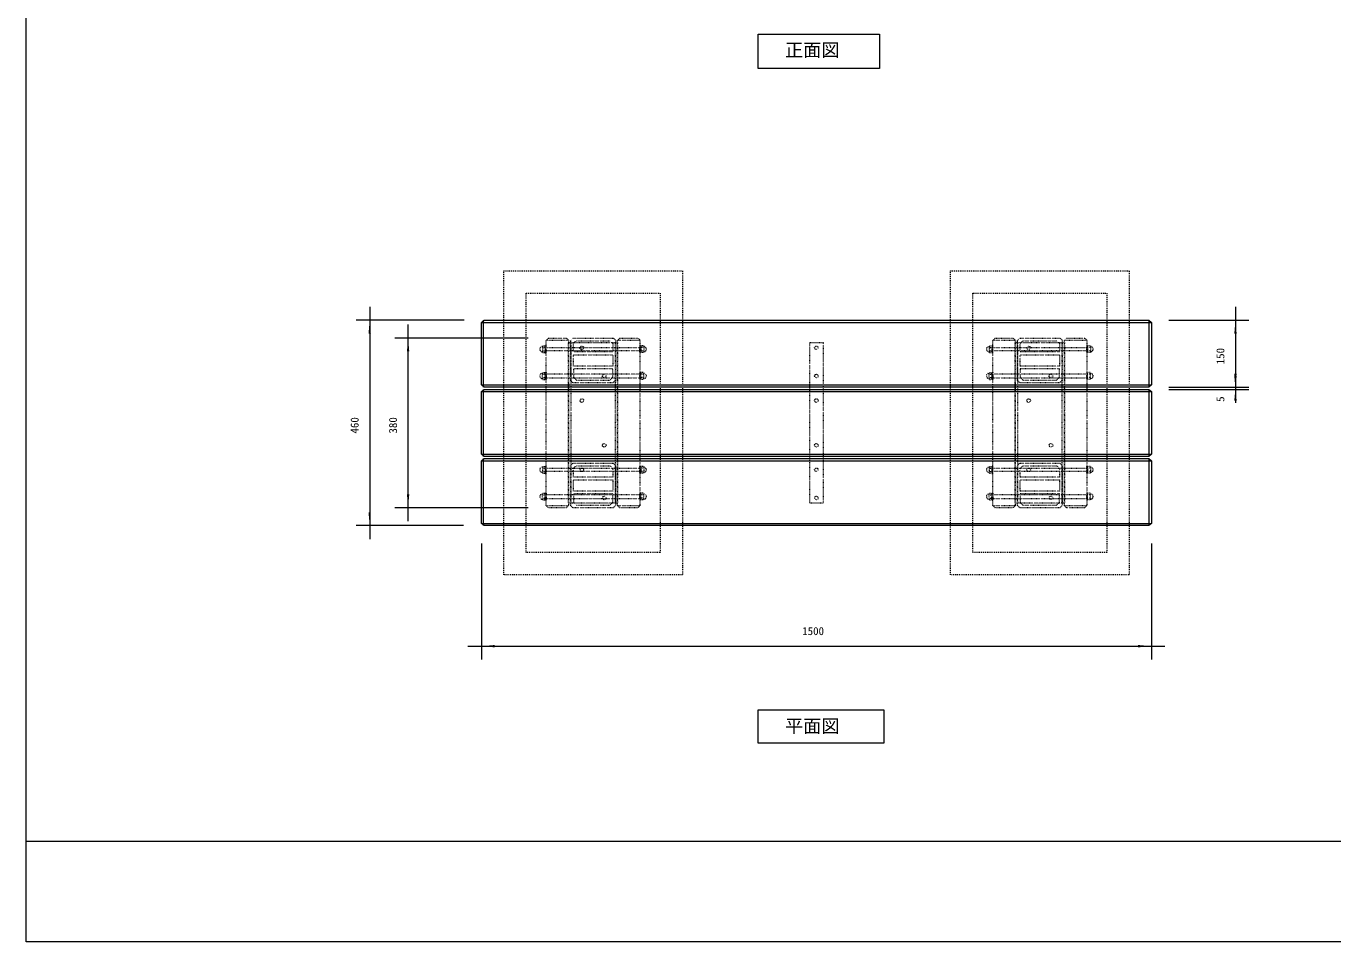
# Model space of a CAD drawing. Units: millimetres, scale not verified. Extents: x -2925 to 2925, y -2062 to 2062.
# Drawn here: x -2925 to 0, y -2062 to -13 of the extents above; entities that cross this region are included whole.
import ezdxf
from ezdxf.enums import TextEntityAlignment as Align

# ---------------------------------------------------------------- set-up
doc = ezdxf.new("R2010")
doc.units = ezdxf.units.MM
doc.header["$LTSCALE"] = 10
doc.linetypes.add('USER1', pattern=[0.416641, 0.208282, -0.208359])
doc.linetypes.add('USER5', pattern=[0.208282, 0.069427, -0.138855])
doc.layers.add('0-1_IMPORTED', color=30, linetype='Continuous', lineweight=18)
doc.styles.add('ＭＳ ゴシック', font='')
doc.styles.get('ＭＳ ゴシック').set_extended_font_data('MS Gothic')

msp = doc.modelspace()

# ---------------------------------------------------------------- linework, layer by layer
at = {"layer": '0-1_IMPORTED', "color": 1}
for p, q in [((-2156, -641), (-2156, -671)), ((-218, -641), (-218, -671)), ((-1944.75, -671), (-2186, -671)), ((-2156, -671), (-2156, -1131)), ((-367.25, -671), (-188, -671)), ((-218, -671), (-218, -821)), ((-2070, -711), (-2070, -681)), ((-1801, -711), (-2100, -711)), ((-2070, -1091), (-2070, -711)), ((-218, -791), (-218, -821)), ((-367.25, -821), (-188, -821)), ((-367.25, -821), (-188, -821)), ((-367.25, -826), (-188, -826)), ((-218, -821), (-218, -851)), ((-218, -821), (-218, -826)), ((-218, -826), (-218, -856)), ((-218, -826), (-218, -853.87)), ((-1801, -1091), (-2100, -1091)), ((-2070, -1121), (-2070, -1091)), ((-1946, -1131), (-2186, -1131)), ((-2156, -1131), (-2156, -1161)), ((-1906, -1171), (-1906, -1430.74)), ((-406, -1171), (-406, -1430.74)), ((-1936, -1400.74), (-1906, -1400.74)), ((-1906, -1400.74), (-406, -1400.74)), ((-406, -1400.74), (-376, -1400.74))]:
    msp.add_line(p, q, dxfattribs=at)
at = {"layer": '0-1_IMPORTED'}
for p, q in [((-1901, -821), (-1901, -671)), ((-411, -821), (-411, -671)), ((-1906, -676), (-406, -676)), ((-1906, -816), (-406, -816)), ((-1906, -831), (-406, -831)), ((-1901, -976), (-1901, -826)), ((-411, -976), (-411, -826)), ((-1906, -971), (-406, -971)), ((-1906, -986), (-406, -986)), ((-1901, -1131), (-1901, -981)), ((-411, -1131), (-411, -981)), ((-1906, -1126), (-406, -1126)), ((-2925, -1837.5), (2925, -1837.5))]:
    msp.add_line(p, q, dxfattribs=at)
at = {"layer": '0-1_IMPORTED', "linetype": 'USER5'}
for p, q in [((-1769.75, -730.25), (-1769.5, -730.25)), ((-1769.5, -730.25), (-1768.49, -728.5)), ((-1769.5, -730.25), (-1769.5, -741.75)), ((-1768.49, -728.5), (-1764.01, -728.5)), ((-1763, -730.25), (-1764.01, -728.5)), ((-1763, -730.25), (-1763, -741.75)), ((-1761, -716), (-1711, -716)), ((-1706, -721), (-1706, -1081)), ((-1606, -1081), (-1606, -721)), ((-1601, -716), (-1551, -716)), ((-1549, -730.25), (-1547.99, -728.5)), ((-1549, -730.25), (-1549, -741.75)), ((-1543.51, -728.5), (-1547.99, -728.5)), ((-1542.5, -730.25), (-1543.51, -728.5)), ((-1542.25, -730.25), (-1542.5, -730.25)), ((-1542.5, -730.25), (-1542.5, -741.75)), ((-769.75, -730.25), (-769.5, -730.25)), ((-769.5, -730.25), (-768.49, -728.5)), ((-769.5, -730.25), (-769.5, -741.75)), ((-768.49, -728.5), (-764.01, -728.5)), ((-763, -730.25), (-764.01, -728.5)), ((-763, -730.25), (-763, -741.75)), ((-761, -716), (-711, -716)), ((-706, -721), (-706, -1081)), ((-606, -1081), (-606, -721)), ((-601, -716), (-551, -716)), ((-549, -730.25), (-547.99, -728.5)), ((-549, -730.25), (-549, -741.75)), ((-543.51, -728.5), (-547.99, -728.5)), ((-542.5, -730.25), (-543.51, -728.5)), ((-542.25, -730.25), (-542.5, -730.25)), ((-542.5, -730.25), (-542.5, -741.75)), ((-1769.75, -741.75), (-1769.5, -741.75)), ((-1769.5, -732.26), (-1763, -732.26)), ((-1769.5, -739.74), (-1763, -739.74)), ((-1769.5, -741.75), (-1768.49, -743.5)), ((-1768.49, -743.5), (-1764.01, -743.5)), ((-1763, -741.75), (-1764.01, -743.5)), ((-1542.5, -732.26), (-1549, -732.26)), ((-1542.5, -739.74), (-1549, -739.74)), ((-1549, -741.75), (-1547.99, -743.5)), ((-1543.51, -743.5), (-1547.99, -743.5)), ((-1542.5, -741.75), (-1543.51, -743.5)), ((-1542.25, -741.75), (-1542.5, -741.75)), ((-769.75, -741.75), (-769.5, -741.75)), ((-769.5, -732.26), (-763, -732.26)), ((-769.5, -739.74), (-763, -739.74)), ((-769.5, -741.75), (-768.49, -743.5)), ((-768.49, -743.5), (-764.01, -743.5)), ((-763, -741.75), (-764.01, -743.5)), ((-542.5, -732.26), (-549, -732.26)), ((-542.5, -739.74), (-549, -739.74)), ((-549, -741.75), (-547.99, -743.5)), ((-543.51, -743.5), (-547.99, -743.5)), ((-542.5, -741.75), (-543.51, -743.5)), ((-542.25, -741.75), (-542.5, -741.75)), ((-1769.5, -790.25), (-1768.49, -788.5)), ((-1768.49, -788.5), (-1764.01, -788.5)), ((-1763, -790.25), (-1764.01, -788.5)), ((-1549, -790.25), (-1547.99, -788.5)), ((-1543.51, -788.5), (-1547.99, -788.5)), ((-1542.5, -790.25), (-1543.51, -788.5)), ((-769.5, -790.25), (-768.49, -788.5)), ((-768.49, -788.5), (-764.01, -788.5)), ((-763, -790.25), (-764.01, -788.5)), ((-549, -790.25), (-547.99, -788.5)), ((-543.51, -788.5), (-547.99, -788.5)), ((-542.5, -790.25), (-543.51, -788.5)), ((-1769.75, -790.25), (-1769.5, -790.25)), ((-1769.75, -801.75), (-1769.5, -801.75)), ((-1769.5, -801.75), (-1769.5, -790.25)), ((-1769.5, -792.26), (-1763, -792.26)), ((-1769.5, -799.74), (-1763, -799.74)), ((-1769.5, -801.75), (-1768.49, -803.5)), ((-1768.49, -803.5), (-1764.01, -803.5)), ((-1763, -801.75), (-1764.01, -803.5)), ((-1763, -801.75), (-1763, -790.25)), ((-1549, -801.75), (-1549, -790.25)), ((-1542.5, -792.26), (-1549, -792.26)), ((-1542.5, -799.74), (-1549, -799.74)), ((-1549, -801.75), (-1547.99, -803.5)), ((-1543.51, -803.5), (-1547.99, -803.5)), ((-1542.5, -801.75), (-1543.51, -803.5)), ((-1542.25, -790.25), (-1542.5, -790.25)), ((-1542.5, -801.75), (-1542.5, -790.25)), ((-1542.25, -801.75), (-1542.5, -801.75)), ((-769.75, -790.25), (-769.5, -790.25)), ((-769.75, -801.75), (-769.5, -801.75)), ((-769.5, -801.75), (-769.5, -790.25)), ((-769.5, -792.26), (-763, -792.26)), ((-769.5, -799.74), (-763, -799.74)), ((-769.5, -801.75), (-768.49, -803.5)), ((-768.49, -803.5), (-764.01, -803.5)), ((-763, -801.75), (-764.01, -803.5)), ((-763, -801.75), (-763, -790.25)), ((-549, -801.75), (-549, -790.25)), ((-542.5, -792.26), (-549, -792.26)), ((-542.5, -799.74), (-549, -799.74)), ((-549, -801.75), (-547.99, -803.5)), ((-543.51, -803.5), (-547.99, -803.5)), ((-542.5, -801.75), (-543.51, -803.5)), ((-542.25, -790.25), (-542.5, -790.25)), ((-542.5, -801.75), (-542.5, -790.25)), ((-542.25, -801.75), (-542.5, -801.75)), ((-1769.75, -1000.25), (-1769.5, -1000.25)), ((-1769.75, -1011.75), (-1769.5, -1011.75)), ((-1769.5, -1000.25), (-1768.49, -998.5)), ((-1769.5, -1000.25), (-1769.5, -1011.75)), ((-1769.5, -1002.26), (-1763, -1002.26)), ((-1769.5, -1009.74), (-1763, -1009.74)), ((-1769.5, -1011.75), (-1768.49, -1013.5)), ((-1768.49, -998.5), (-1764.01, -998.5)), ((-1768.49, -1013.5), (-1764.01, -1013.5)), ((-1763, -1000.25), (-1764.01, -998.5)), ((-1763, -1011.75), (-1764.01, -1013.5)), ((-1763, -1000.25), (-1763, -1011.75)), ((-1549, -1000.25), (-1547.99, -998.5)), ((-1549, -1000.25), (-1549, -1011.75)), ((-1542.5, -1002.26), (-1549, -1002.26)), ((-1542.5, -1009.74), (-1549, -1009.74)), ((-1549, -1011.75), (-1547.99, -1013.5)), ((-1543.51, -998.5), (-1547.99, -998.5)), ((-1543.51, -1013.5), (-1547.99, -1013.5)), ((-1542.5, -1000.25), (-1543.51, -998.5)), ((-1542.5, -1011.75), (-1543.51, -1013.5)), ((-1542.25, -1000.25), (-1542.5, -1000.25)), ((-1542.5, -1000.25), (-1542.5, -1011.75)), ((-1542.25, -1011.75), (-1542.5, -1011.75)), ((-769.75, -1000.25), (-769.5, -1000.25)), ((-769.75, -1011.75), (-769.5, -1011.75)), ((-769.5, -1000.25), (-768.49, -998.5)), ((-769.5, -1000.25), (-769.5, -1011.75)), ((-769.5, -1002.26), (-763, -1002.26)), ((-769.5, -1009.74), (-763, -1009.74)), ((-769.5, -1011.75), (-768.49, -1013.5)), ((-768.49, -998.5), (-764.01, -998.5)), ((-768.49, -1013.5), (-764.01, -1013.5)), ((-763, -1000.25), (-764.01, -998.5)), ((-763, -1011.75), (-764.01, -1013.5)), ((-763, -1000.25), (-763, -1011.75)), ((-549, -1000.25), (-547.99, -998.5)), ((-549, -1000.25), (-549, -1011.75)), ((-542.5, -1002.26), (-549, -1002.26)), ((-542.5, -1009.74), (-549, -1009.74)), ((-549, -1011.75), (-547.99, -1013.5)), ((-543.51, -998.5), (-547.99, -998.5)), ((-543.51, -1013.5), (-547.99, -1013.5)), ((-542.5, -1000.25), (-543.51, -998.5)), ((-542.5, -1011.75), (-543.51, -1013.5)), ((-542.25, -1000.25), (-542.5, -1000.25)), ((-542.5, -1000.25), (-542.5, -1011.75)), ((-542.25, -1011.75), (-542.5, -1011.75)), ((-1769.75, -1060.25), (-1769.5, -1060.25)), ((-1769.75, -1071.75), (-1769.5, -1071.75)), ((-1769.5, -1060.25), (-1768.49, -1058.5)), ((-1769.5, -1071.75), (-1769.5, -1060.25)), ((-1769.5, -1062.26), (-1763, -1062.26)), ((-1769.5, -1069.74), (-1763, -1069.74)), ((-1769.5, -1071.75), (-1768.49, -1073.5)), ((-1768.49, -1058.5), (-1764.01, -1058.5)), ((-1768.49, -1073.5), (-1764.01, -1073.5)), ((-1763, -1060.25), (-1764.01, -1058.5)), ((-1763, -1071.75), (-1764.01, -1073.5)), ((-1763, -1071.75), (-1763, -1060.25)), ((-1549, -1060.25), (-1547.99, -1058.5)), ((-1549, -1071.75), (-1549, -1060.25)), ((-1542.5, -1062.26), (-1549, -1062.26)), ((-1542.5, -1069.74), (-1549, -1069.74)), ((-1549, -1071.75), (-1547.99, -1073.5)), ((-1543.51, -1058.5), (-1547.99, -1058.5)), ((-1543.51, -1073.5), (-1547.99, -1073.5)), ((-1542.5, -1060.25), (-1543.51, -1058.5)), ((-1542.5, -1071.75), (-1543.51, -1073.5)), ((-1542.25, -1060.25), (-1542.5, -1060.25)), ((-1542.5, -1071.75), (-1542.5, -1060.25)), ((-1542.25, -1071.75), (-1542.5, -1071.75)), ((-769.75, -1060.25), (-769.5, -1060.25)), ((-769.75, -1071.75), (-769.5, -1071.75)), ((-769.5, -1060.25), (-768.49, -1058.5)), ((-769.5, -1071.75), (-769.5, -1060.25)), ((-769.5, -1062.26), (-763, -1062.26)), ((-769.5, -1069.74), (-763, -1069.74)), ((-769.5, -1071.75), (-768.49, -1073.5)), ((-768.49, -1058.5), (-764.01, -1058.5)), ((-768.49, -1073.5), (-764.01, -1073.5)), ((-763, -1060.25), (-764.01, -1058.5)), ((-763, -1071.75), (-764.01, -1073.5)), ((-763, -1071.75), (-763, -1060.25)), ((-549, -1060.25), (-547.99, -1058.5)), ((-549, -1071.75), (-549, -1060.25)), ((-542.5, -1062.26), (-549, -1062.26)), ((-542.5, -1069.74), (-549, -1069.74)), ((-549, -1071.75), (-547.99, -1073.5)), ((-543.51, -1058.5), (-547.99, -1058.5)), ((-543.51, -1073.5), (-547.99, -1073.5)), ((-542.5, -1060.25), (-543.51, -1058.5)), ((-542.5, -1071.75), (-543.51, -1073.5)), ((-542.25, -1060.25), (-542.5, -1060.25)), ((-542.5, -1071.75), (-542.5, -1060.25)), ((-542.25, -1071.75), (-542.5, -1071.75)), ((-1761, -1086), (-1711, -1086)), ((-1601, -1086), (-1551, -1086)), ((-761, -1086), (-711, -1086)), ((-601, -1086), (-551, -1086))]:
    msp.add_line(p, q, dxfattribs=at)
at = {"layer": '0-1_IMPORTED'}
for points in [[(-2925, 2062.5), (2925, 2062.5), (2925, -2062.5), (-2925, -2062.5)], [(-1286.68, -31), (-1015.18, -31), (-1015.18, -108), (-1286.68, -108)], [(-1899.75, -671), (-412.25, -671), (-406, -676), (-406, -816), (-412.25, -821), (-1899.75, -821), (-1906, -816), (-1906, -676)], [(-1899.75, -826), (-412.25, -826), (-406, -831), (-406, -971), (-412.25, -976), (-1899.75, -976), (-1906, -971), (-1906, -831)], [(-1899.75, -981), (-412.25, -981), (-406, -986), (-406, -1126), (-412.25, -1131), (-1899.75, -1131), (-1906, -1126), (-1906, -986)], [(-1286.68, -1543.05), (-1005.18, -1543.05), (-1005.18, -1618), (-1286.68, -1618)]]:
    msp.add_lwpolyline(points, close=True, dxfattribs=at)
at = {"layer": '0-1_IMPORTED', "linetype": 'USER1'}
for points in [[(-1856, -561), (-1456, -561), (-1456, -1241), (-1856, -1241)], [(-856, -561), (-456, -561), (-456, -1241), (-856, -1241)], [(-1806, -611), (-1506, -611), (-1506, -1191), (-1806, -1191)], [(-806, -611), (-506, -611), (-506, -1191), (-806, -1191)]]:
    msp.add_lwpolyline(points, close=True, dxfattribs=at)
at = {"layer": '0-1_IMPORTED', "linetype": 'USER5'}
for points in [[(-1761, -728), (-1763, -728), (-1763, -744), (-1761, -744)], [(-1756, -711), (-1716, -711), (-1711, -716), (-1711, -1086), (-1716, -1091), (-1756, -1091), (-1761, -1086), (-1761, -716)], [(-1711, -721), (-1601, -721), (-1601, -1081), (-1711, -1081)], [(-1701, -711), (-1611, -711), (-1606, -716), (-1606, -806), (-1611, -811), (-1701, -811), (-1706, -806), (-1706, -716)], [(-1612, -723), (-1612, -742.3), (-1700, -742.3), (-1700, -723), (-1694, -717), (-1618, -717)], [(-1596, -711), (-1556, -711), (-1551, -716), (-1551, -1086), (-1556, -1091), (-1596, -1091), (-1601, -1086), (-1601, -716)], [(-1551, -728), (-1549, -728), (-1549, -744), (-1551, -744)], [(-1171, -721), (-1141, -721), (-1141, -1081), (-1171, -1081)], [(-761, -728), (-763, -728), (-763, -744), (-761, -744)], [(-756, -711), (-716, -711), (-711, -716), (-711, -1086), (-716, -1091), (-756, -1091), (-761, -1086), (-761, -716)], [(-711, -721), (-601, -721), (-601, -1081), (-711, -1081)], [(-701, -711), (-611, -711), (-606, -716), (-606, -806), (-611, -811), (-701, -811), (-706, -806), (-706, -716)], [(-612, -723), (-612, -742.3), (-700, -742.3), (-700, -723), (-694, -717), (-618, -717)], [(-596, -711), (-556, -711), (-551, -716), (-551, -1086), (-556, -1091), (-596, -1091), (-601, -1086), (-601, -716)], [(-551, -728), (-549, -728), (-549, -744), (-551, -744)], [(-1761, -732), (-1551, -732), (-1551, -740), (-1761, -740)], [(-1612, -748.3), (-1612, -773.7), (-1700, -773.7), (-1700, -748.3)], [(-761, -732), (-551, -732), (-551, -740), (-761, -740)], [(-612, -748.3), (-612, -773.7), (-700, -773.7), (-700, -748.3)], [(-1761, -804), (-1763, -804), (-1763, -788), (-1761, -788)], [(-1612, -799), (-1612, -779.7), (-1700, -779.7), (-1700, -799), (-1694, -805), (-1618, -805)], [(-1551, -804), (-1549, -804), (-1549, -788), (-1551, -788)], [(-761, -804), (-763, -804), (-763, -788), (-761, -788)], [(-612, -799), (-612, -779.7), (-700, -779.7), (-700, -799), (-694, -805), (-618, -805)], [(-551, -804), (-549, -804), (-549, -788), (-551, -788)], [(-1761, -800), (-1551, -800), (-1551, -792), (-1761, -792)], [(-761, -800), (-551, -800), (-551, -792), (-761, -792)], [(-1701, -991), (-1611, -991), (-1606, -996), (-1606, -1086), (-1611, -1091), (-1701, -1091), (-1706, -1086), (-1706, -996)], [(-701, -991), (-611, -991), (-606, -996), (-606, -1086), (-611, -1091), (-701, -1091), (-706, -1086), (-706, -996)], [(-1761, -998), (-1763, -998), (-1763, -1014), (-1761, -1014)], [(-1761, -1002), (-1551, -1002), (-1551, -1010), (-1761, -1010)], [(-1612, -1003), (-1612, -1022.3), (-1700, -1022.3), (-1700, -1003), (-1694, -997), (-1618, -997)], [(-1551, -998), (-1549, -998), (-1549, -1014), (-1551, -1014)], [(-761, -998), (-763, -998), (-763, -1014), (-761, -1014)], [(-761, -1002), (-551, -1002), (-551, -1010), (-761, -1010)], [(-612, -1003), (-612, -1022.3), (-700, -1022.3), (-700, -1003), (-694, -997), (-618, -997)], [(-551, -998), (-549, -998), (-549, -1014), (-551, -1014)], [(-1612, -1028.3), (-1612, -1053.7), (-1700, -1053.7), (-1700, -1028.3)], [(-612, -1028.3), (-612, -1053.7), (-700, -1053.7), (-700, -1028.3)], [(-1761, -1074), (-1763, -1074), (-1763, -1058), (-1761, -1058)], [(-1761, -1070), (-1551, -1070), (-1551, -1062), (-1761, -1062)], [(-1612, -1079), (-1612, -1059.7), (-1700, -1059.7), (-1700, -1079), (-1694, -1085), (-1618, -1085)], [(-1551, -1074), (-1549, -1074), (-1549, -1058), (-1551, -1058)], [(-761, -1074), (-763, -1074), (-763, -1058), (-761, -1058)], [(-761, -1070), (-551, -1070), (-551, -1062), (-761, -1062)], [(-612, -1079), (-612, -1059.7), (-700, -1059.7), (-700, -1079), (-694, -1085), (-618, -1085)], [(-551, -1074), (-549, -1074), (-549, -1058), (-551, -1058)]]:
    msp.add_lwpolyline(points, close=True, dxfattribs=at)
for centre in [(-1681, -733), (-1156, -733), (-681, -733), (-1631, -796), (-1156, -796), (-631, -796), (-1681, -851), (-1156, -851), (-681, -851), (-1631, -951), (-1156, -951), (-631, -951), (-1681, -1006), (-1156, -1006), (-681, -1006), (-1631, -1069), (-1156, -1069), (-631, -1069)]:
    msp.add_circle(centre, 4, dxfattribs=at)
for centre, start, end in [((-1769.75, -736), 90, 270), ((-1542.25, -736), 270, 90), ((-769.75, -736), 90, 270), ((-542.25, -736), 270, 90), ((-1769.75, -796), 90, 270), ((-1542.25, -796), 270, 90), ((-769.75, -796), 90, 270), ((-542.25, -796), 270, 90), ((-1769.75, -1006), 90, 270), ((-1542.25, -1006), 270, 90), ((-769.75, -1006), 90, 270), ((-542.25, -1006), 270, 90), ((-1769.75, -1066), 90, 270), ((-1542.25, -1066), 270, 90), ((-769.75, -1066), 90, 270), ((-542.25, -1066), 270, 90)]:
    msp.add_arc(centre, 5.75, start, end, dxfattribs=at)
at = {"layer": '0-1_IMPORTED', "color": 1}
for points in [[(-2156, -671), (-2153.38, -701), (-2158.62, -701)], [(-218, -671), (-215.38, -701), (-220.62, -701)], [(-2070, -711), (-2067.38, -741), (-2072.62, -741)], [(-218, -821), (-220.62, -791), (-215.38, -791)], [(-218, -826), (-220.62, -796), (-215.38, -796)], [(-218, -821), (-215.38, -851), (-220.62, -851)], [(-2070, -1091), (-2072.62, -1061), (-2067.38, -1061)], [(-2156, -1131), (-2158.62, -1101), (-2153.38, -1101)], [(-1906, -1400.74), (-1876, -1398.11), (-1876, -1403.36)], [(-406, -1400.74), (-436, -1403.36), (-436, -1398.11)]]:
    msp.add_solid(points, dxfattribs=at)

# ---------------------------------------------------------------- texts
at = {"layer": '0-1_IMPORTED', "color": 7, "style": 'ＭＳ ゴシック'}
for s, height, p in [('正面図', 29.85, (-1226.38, -90.17)), ('1500', 17.91, (-1187.75, -1381.29)), ('平面図', 29.85, (-1226.38, -1603.31))]:
    msp.add_text(s, height=height, dxfattribs=at).set_placement(p, align=Align.BOTTOM_LEFT)
for s, p in [('150', (-237.45, -769.81)), ('5', (-237.45, -853.87)), ('460', (-2175.45, -924.81)), ('380', (-2089.45, -924.81))]:
    msp.add_text(s, height=17.91, rotation=90, dxfattribs=at).set_placement(p, align=Align.BOTTOM_LEFT)

doc.saveas('drawing.dxf')
